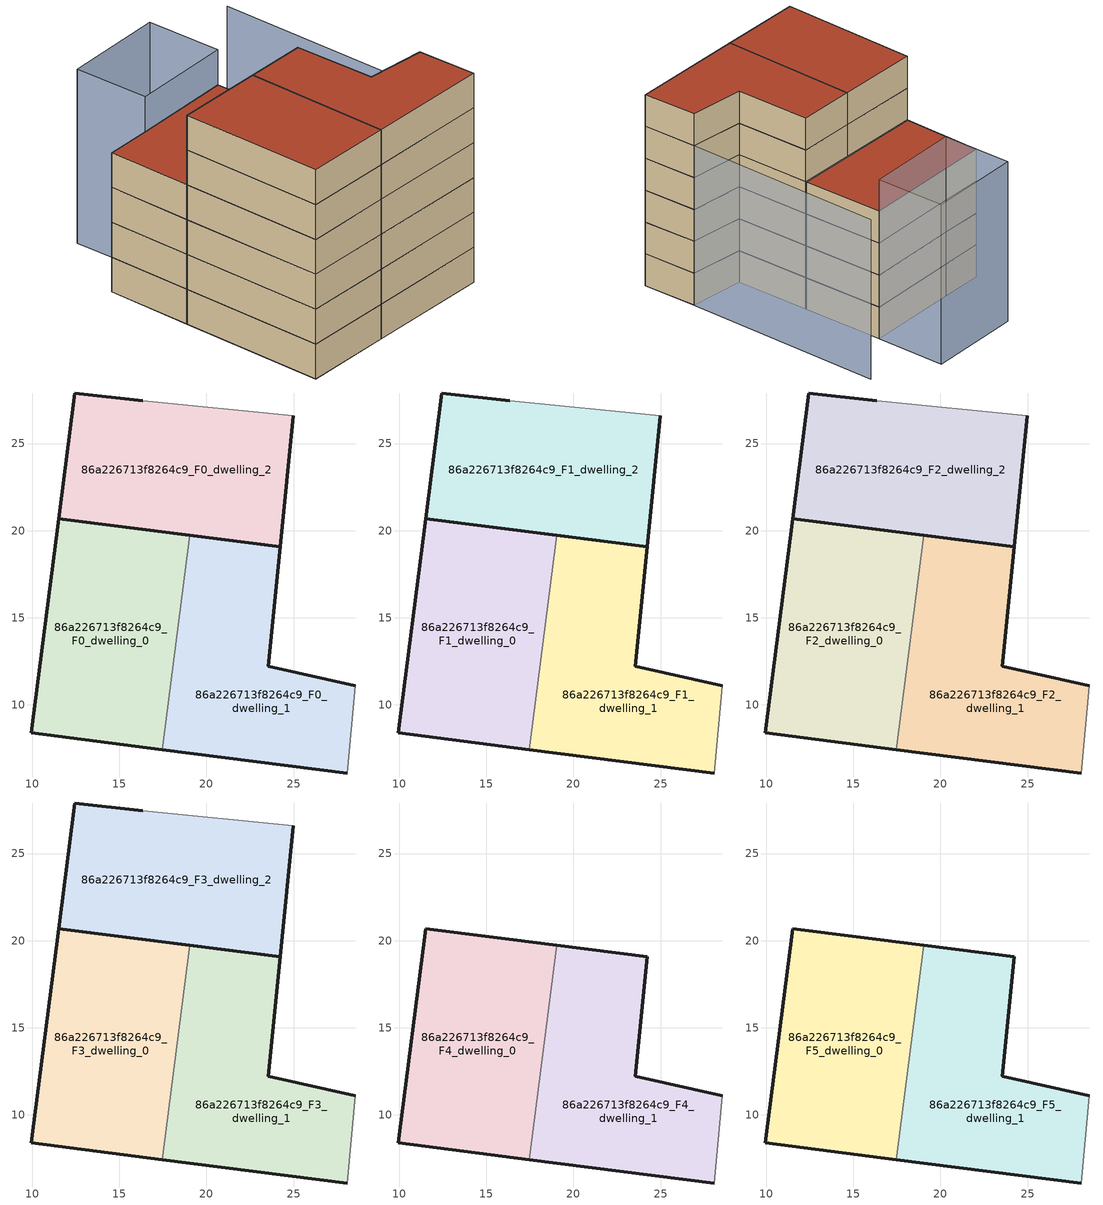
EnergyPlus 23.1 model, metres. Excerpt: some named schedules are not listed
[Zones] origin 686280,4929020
86a226713f8264c9_F0_dwelling_0
 floor ground (EU_floor_Construction): 17.47,7.43 19.03,19.73 11.51,20.68 9.95,8.38 z0
 wall outside (EU_wall_Construction): 17.47,7.43 9.95,8.38 11.51,20.68 19.03,19.73 z0:3
 wall to 86a226713f8264c9_F0_dwelling_1 (EU_wall_Construction): 19.03,19.73 17.47,7.43 z0:3
86a226713f8264c9_F0_dwelling_1
 floor ground (EU_floor_Construction): 28.09,6.08 28.53,11.1 23.55,12.2 24.23,19.07 19.03,19.73 17.47,7.43 z0
 wall outside (EU_wall_Construction): 19.03,19.73 24.23,19.07 23.55,12.2 28.53,11.1 / 28.09,6.08 17.47,7.43 z0:3
 wall adiabatic (EU_wall_Construction): 28.53,11.1 28.09,6.08 z0:3
86a226713f8264c9_F0_dwelling_2
 floor ground (EU_floor_Construction): 24.23,19.07 24.97,26.58 16.34,27.45 12.43,27.9 11.51,20.68 z0
 wall outside (EU_wall_Construction): 24.97,26.58 24.23,19.07 11.51,20.68 12.43,27.9 16.34,27.45 z0:3
 wall adiabatic (EU_wall_Construction): 16.34,27.45 24.97,26.58 z0:3
86a226713f8264c9_F1_dwelling_0
 floor to 86a226713f8264c9_F0_dwelling_0 (EU_floor_Construction): 17.47,7.43 19.03,19.73 11.51,20.68 9.95,8.38 z3
 wall outside (EU_wall_Construction): 17.47,7.43 9.95,8.38 11.51,20.68 19.03,19.73 z3:6
 wall to 86a226713f8264c9_F1_dwelling_1 (EU_wall_Construction): 19.03,19.73 17.47,7.43 z3:6
86a226713f8264c9_F1_dwelling_1
 floor to 86a226713f8264c9_F0_dwelling_1 (EU_floor_Construction): 28.09,6.08 28.53,11.1 23.55,12.2 24.23,19.07 19.03,19.73 17.47,7.43 z3
 wall outside (EU_wall_Construction): 19.03,19.73 24.23,19.07 23.55,12.2 28.53,11.1 / 28.09,6.08 17.47,7.43 z3:6
 wall adiabatic (EU_wall_Construction): 28.53,11.1 28.09,6.08 z3:6
86a226713f8264c9_F1_dwelling_2
 floor to 86a226713f8264c9_F0_dwelling_2 (EU_floor_Construction): 24.23,19.07 24.97,26.58 16.34,27.45 12.43,27.9 11.51,20.68 z3
 wall outside (EU_wall_Construction): 24.97,26.58 24.23,19.07 11.51,20.68 12.43,27.9 16.34,27.45 z3:6
 wall adiabatic (EU_wall_Construction): 16.34,27.45 24.97,26.58 z3:6
86a226713f8264c9_F2_dwelling_0
 floor to 86a226713f8264c9_F1_dwelling_0 (EU_floor_Construction): 17.47,7.43 19.03,19.73 11.51,20.68 9.95,8.38 z6
 wall outside (EU_wall_Construction): 17.47,7.43 9.95,8.38 11.51,20.68 19.03,19.73 z6:9
 wall to 86a226713f8264c9_F2_dwelling_1 (EU_wall_Construction): 19.03,19.73 17.47,7.43 z6:9
86a226713f8264c9_F2_dwelling_1
 floor to 86a226713f8264c9_F1_dwelling_1 (EU_floor_Construction): 28.09,6.08 28.53,11.1 23.55,12.2 24.23,19.07 19.03,19.73 17.47,7.43 z6
 wall outside (EU_wall_Construction): 19.03,19.73 24.23,19.07 23.55,12.2 28.53,11.1 / 28.09,6.08 17.47,7.43 z6:9
 wall adiabatic (EU_wall_Construction): 28.53,11.1 28.09,6.08 z6:9
86a226713f8264c9_F2_dwelling_2
 floor to 86a226713f8264c9_F1_dwelling_2 (EU_floor_Construction): 24.23,19.07 24.97,26.58 16.34,27.45 12.43,27.9 11.51,20.68 z6
 wall outside (EU_wall_Construction): 24.97,26.58 24.23,19.07 11.51,20.68 12.43,27.9 16.34,27.45 z6:9
 wall adiabatic (EU_wall_Construction): 16.34,27.45 24.97,26.58 z6:9
86a226713f8264c9_F3_dwelling_0
 floor to 86a226713f8264c9_F2_dwelling_0 (EU_floor_Construction): 17.47,7.43 19.03,19.73 11.51,20.68 9.95,8.38 z9
 wall outside (EU_wall_Construction): 17.47,7.43 9.95,8.38 11.51,20.68 19.03,19.73 z9:12
 wall to 86a226713f8264c9_F3_dwelling_1 (EU_wall_Construction): 19.03,19.73 17.47,7.43 z9:12
86a226713f8264c9_F3_dwelling_1
 floor to 86a226713f8264c9_F2_dwelling_1 (EU_floor_Construction): 28.09,6.08 28.53,11.1 23.55,12.2 24.23,19.07 19.03,19.73 17.47,7.43 z9
 wall outside (EU_wall_Construction): 19.03,19.73 24.23,19.07 23.55,12.2 28.53,11.1 / 28.09,6.08 17.47,7.43 z9:12
 wall adiabatic (EU_wall_Construction): 28.53,11.1 28.09,6.08 z9:12
86a226713f8264c9_F3_dwelling_2
 floor to 86a226713f8264c9_F2_dwelling_2 (EU_floor_Construction): 24.23,19.07 24.97,26.58 16.34,27.45 12.43,27.9 11.51,20.68 z9
 wall outside (EU_wall_Construction): 24.97,26.58 24.23,19.07 11.51,20.68 12.43,27.9 16.34,27.45 z9:12
 wall adiabatic (EU_wall_Construction): 16.34,27.45 24.97,26.58 z9:12
 roof outside (EU_roof_Construction): 24.97,26.58 24.23,19.07 11.51,20.68 12.43,27.9 16.34,27.45 z12
86a226713f8264c9_F4_dwelling_0
 floor to 86a226713f8264c9_F3_dwelling_0 (EU_floor_Construction): 17.47,7.43 19.03,19.73 11.51,20.68 9.95,8.38 z12
 wall outside (EU_wall_Construction): 17.47,7.43 9.95,8.38 11.51,20.68 19.03,19.73 z12:15
 wall to 86a226713f8264c9_F4_dwelling_1 (EU_wall_Construction): 19.03,19.73 17.47,7.43 z12:15
86a226713f8264c9_F4_dwelling_1
 floor to 86a226713f8264c9_F3_dwelling_1 (EU_floor_Construction): 28.09,6.08 28.53,11.1 23.55,12.2 24.23,19.07 19.03,19.73 17.47,7.43 z12
 wall outside (EU_wall_Construction): 19.03,19.73 24.23,19.07 23.55,12.2 28.53,11.1 / 28.09,6.08 17.47,7.43 z12:15
 wall adiabatic (EU_wall_Construction): 28.53,11.1 28.09,6.08 z12:15
86a226713f8264c9_F5_dwelling_0
 floor to 86a226713f8264c9_F4_dwelling_0 (EU_floor_Construction): 17.47,7.43 19.03,19.73 11.51,20.68 9.95,8.38 z15
 wall outside (EU_wall_Construction): 17.47,7.43 9.95,8.38 11.51,20.68 19.03,19.73 z15:18
 wall to 86a226713f8264c9_F5_dwelling_1 (EU_wall_Construction): 19.03,19.73 17.47,7.43 z15:18
 roof outside (EU_roof_Construction): 19.03,19.73 17.47,7.43 9.95,8.38 11.51,20.68 z18
86a226713f8264c9_F5_dwelling_1
 floor to 86a226713f8264c9_F4_dwelling_1 (EU_floor_Construction): 28.09,6.08 28.53,11.1 23.55,12.2 24.23,19.07 19.03,19.73 17.47,7.43 z15
 wall outside (EU_wall_Construction): 19.03,19.73 24.23,19.07 23.55,12.2 28.53,11.1 / 28.09,6.08 17.47,7.43 z15:18
 wall adiabatic (EU_wall_Construction): 28.53,11.1 28.09,6.08 z15:18
 roof outside (EU_roof_Construction): 24.23,19.07 23.55,12.2 28.53,11.1 28.09,6.08 17.47,7.43 19.03,19.73 z18
shading: 27.94,6.1 30.68,29.43 / 24.97,26.58 16.34,27.45 / 16.34,27.45 16.98,33.84 / 16.98,33.84 25.61,32.97 / 25.61,32.97 24.97,26.58 z0:15
[Building]
EU S2 Campaign: North Axis=0; Terrain=City; Solar Distribution=FullExterior
[Site:Location]
Bologna: Latitude=44.5; Longitude=11.25; Time Zone=1; Elevation=37
[SizingPeriod:WeatherFileDays]
AnnualSizingPeriod: Begin Month=1; Begin Day of Month=1; End Month=12; End Day of Month=31; Day of Week for Start Day=Monday; Use Weather File Daylight Saving Period=No; Use Weather File Rain and Snow Indicators=No
[MATERIAL]
EU_InternalMass_Material: Roughness=MediumRough; Thickness=0.1; Conductivity=1; Density=1800; Specific Heat=900; Thermal Absorptance=0.9; Solar Absorptance=0.7; Visible Absorptance=0.7
[MATERIAL:NOMASS] Roughness=MediumRough; Thermal Absorptance=0.9; Solar Absorptance=0.7; Visible Absorptance=0.7
Name | Thermal Resistance
EU_wall_NoMass | 0.905828
EU_roof_NoMass | 0.37593
EU_floor_NoMass | 0.67114
[CONSTRUCTION]
EU_wall_Construction: EU_wall_NoMass
EU_roof_Construction: EU_roof_NoMass
EU_floor_Construction: EU_floor_NoMass
EU_InternalMass_Construction: EU_InternalMass_Material
[ZONE] Type=1; Multiplier=1; Ceiling Height=autocalculate; Floor Area=autocalculate; Part of Total Floor Area=Yes
Name | Volume
86a226713f8264c9_F0_dwelling_0; 86a226713f8264c9_F1_dwelling_0; 86a226713f8264c9_F2_dwelling_0; 86a226713f8264c9_F3_dwelling_0; 86a226713f8264c9_F4_dwelling_0; 86a226713f8264c9_F5_dwelling_0 | 281.842
86a226713f8264c9_F0_dwelling_1 | 281.88
86a226713f8264c9_F1_dwelling_1; 86a226713f8264c9_F2_dwelling_1; 86a226713f8264c9_F3_dwelling_1; 86a226713f8264c9_F4_dwelling_1; 86a226713f8264c9_F5_dwelling_1 | 281.881
86a226713f8264c9_F0_dwelling_2 | 281.868
86a226713f8264c9_F1_dwelling_2; 86a226713f8264c9_F2_dwelling_2; 86a226713f8264c9_F3_dwelling_2 | 281.869
[INTERNALMASS] Construction=EU_InternalMass_Construction
Name | Zone or ZoneList | Surface Area
86a226713f8264c9_F0_dwelling_0_EU_InternalMass | 86a226713f8264c9_F0_dwelling_0 | 93.9498
86a226713f8264c9_F0_dwelling_1_EU_InternalMass | 86a226713f8264c9_F0_dwelling_1 | 93.9605
86a226713f8264c9_F0_dwelling_2_EU_InternalMass | 86a226713f8264c9_F0_dwelling_2 | 93.9563
86a226713f8264c9_F1_dwelling_0_EU_InternalMass | 86a226713f8264c9_F1_dwelling_0 | 93.9498
86a226713f8264c9_F1_dwelling_1_EU_InternalMass | 86a226713f8264c9_F1_dwelling_1 | 93.9605
86a226713f8264c9_F1_dwelling_2_EU_InternalMass | 86a226713f8264c9_F1_dwelling_2 | 93.9563
86a226713f8264c9_F2_dwelling_0_EU_InternalMass | 86a226713f8264c9_F2_dwelling_0 | 93.9498
86a226713f8264c9_F2_dwelling_1_EU_InternalMass | 86a226713f8264c9_F2_dwelling_1 | 93.9605
86a226713f8264c9_F2_dwelling_2_EU_InternalMass | 86a226713f8264c9_F2_dwelling_2 | 93.9563
86a226713f8264c9_F3_dwelling_0_EU_InternalMass | 86a226713f8264c9_F3_dwelling_0 | 93.9498
86a226713f8264c9_F3_dwelling_1_EU_InternalMass | 86a226713f8264c9_F3_dwelling_1 | 93.9605
86a226713f8264c9_F3_dwelling_2_EU_InternalMass | 86a226713f8264c9_F3_dwelling_2 | 93.9563
86a226713f8264c9_F4_dwelling_0_EU_InternalMass | 86a226713f8264c9_F4_dwelling_0 | 140.934
86a226713f8264c9_F4_dwelling_1_EU_InternalMass | 86a226713f8264c9_F4_dwelling_1 | 140.936
86a226713f8264c9_F5_dwelling_0_EU_InternalMass | 86a226713f8264c9_F5_dwelling_0 | 140.934
86a226713f8264c9_F5_dwelling_1_EU_InternalMass | 86a226713f8264c9_F5_dwelling_1 | 140.936
[OTHEREQUIPMENT] Fuel Type=Electricity; Design Level Calculation Method=Watts/Area; Power per Zone Floor Area=1; Fraction Latent=0; Fraction Radiant=0; Fraction Lost=0; Carbon Dioxide Generation Rate=0; EndUse Subcategory=EU_Step8_InternalGains
Name | Zone or ZoneList or Space or SpaceList | Schedule
EU_Step8_InternalGain_86a226713f8264c9_F0_dwelling_0_f000 | 86a226713f8264c9_F0_dwelling_0 | EU_Step8_GainSchedule_86a226713f8264c9_F0_dwelling_0_f000
EU_Step8_InternalGain_86a226713f8264c9_F0_dwelling_1_f000 | 86a226713f8264c9_F0_dwelling_1 | EU_Step8_GainSchedule_86a226713f8264c9_F0_dwelling_1_f000
EU_Step8_InternalGain_86a226713f8264c9_F0_dwelling_2_f000 | 86a226713f8264c9_F0_dwelling_2 | EU_Step8_GainSchedule_86a226713f8264c9_F0_dwelling_2_f000
EU_Step8_InternalGain_86a226713f8264c9_F1_dwelling_0_f000 | 86a226713f8264c9_F1_dwelling_0 | EU_Step8_GainSchedule_86a226713f8264c9_F1_dwelling_0_f000
EU_Step8_InternalGain_86a226713f8264c9_F1_dwelling_1_f000 | 86a226713f8264c9_F1_dwelling_1 | EU_Step8_GainSchedule_86a226713f8264c9_F1_dwelling_1_f000
EU_Step8_InternalGain_86a226713f8264c9_F1_dwelling_2_f000 | 86a226713f8264c9_F1_dwelling_2 | EU_Step8_GainSchedule_86a226713f8264c9_F1_dwelling_2_f000
EU_Step8_InternalGain_86a226713f8264c9_F2_dwelling_0_f000 | 86a226713f8264c9_F2_dwelling_0 | EU_Step8_GainSchedule_86a226713f8264c9_F2_dwelling_0_f000
EU_Step8_InternalGain_86a226713f8264c9_F2_dwelling_1_f000 | 86a226713f8264c9_F2_dwelling_1 | EU_Step8_GainSchedule_86a226713f8264c9_F2_dwelling_1_f000
EU_Step8_InternalGain_86a226713f8264c9_F2_dwelling_2_f000 | 86a226713f8264c9_F2_dwelling_2 | EU_Step8_GainSchedule_86a226713f8264c9_F2_dwelling_2_f000
EU_Step8_InternalGain_86a226713f8264c9_F3_dwelling_0_f000 | 86a226713f8264c9_F3_dwelling_0 | EU_Step8_GainSchedule_86a226713f8264c9_F3_dwelling_0_f000
EU_Step8_InternalGain_86a226713f8264c9_F3_dwelling_1_f000 | 86a226713f8264c9_F3_dwelling_1 | EU_Step8_GainSchedule_86a226713f8264c9_F3_dwelling_1_f000
EU_Step8_InternalGain_86a226713f8264c9_F3_dwelling_2_f000 | 86a226713f8264c9_F3_dwelling_2 | EU_Step8_GainSchedule_86a226713f8264c9_F3_dwelling_2_f000
EU_Step8_InternalGain_86a226713f8264c9_F4_dwelling_0_f000 | 86a226713f8264c9_F4_dwelling_0 | EU_Step8_GainSchedule_86a226713f8264c9_F4_dwelling_0_f000
EU_Step8_InternalGain_86a226713f8264c9_F4_dwelling_1_f000 | 86a226713f8264c9_F4_dwelling_1 | EU_Step8_GainSchedule_86a226713f8264c9_F4_dwelling_1_f000
EU_Step8_InternalGain_86a226713f8264c9_F5_dwelling_0_f000 | 86a226713f8264c9_F5_dwelling_0 | EU_Step8_GainSchedule_86a226713f8264c9_F5_dwelling_0_f000
EU_Step8_InternalGain_86a226713f8264c9_F5_dwelling_1_f000 | 86a226713f8264c9_F5_dwelling_1 | EU_Step8_GainSchedule_86a226713f8264c9_F5_dwelling_1_f000
[ZONEVENTILATION:DESIGNFLOWRATE] Schedule=EU_AlwaysOn; Design Flow Rate Calculation Method=AirChanges/Hour; Air Changes per Hour=0.73129; Ventilation Type=Natural; Fan Pressure Rise=0; Fan Total Efficiency=1; Constant Term Coefficient=1; Temperature Term Coefficient=0; Velocity Term Coefficient=0; Velocity Squared Term Coefficient=0; Minimum Indoor Temperature=-100; Maximum Indoor Temperature=100; Delta Temperature=-100; Minimum Outdoor Temperature=-100; Maximum Outdoor Temperature=100; Maximum Wind Speed=40
Name | Zone or ZoneList or Space or SpaceList
EU_ConstantAir_86a226713f8264c9_F0_dwelling_0 | 86a226713f8264c9_F0_dwelling_0
EU_ConstantAir_86a226713f8264c9_F0_dwelling_1 | 86a226713f8264c9_F0_dwelling_1
EU_ConstantAir_86a226713f8264c9_F0_dwelling_2 | 86a226713f8264c9_F0_dwelling_2
EU_ConstantAir_86a226713f8264c9_F1_dwelling_0 | 86a226713f8264c9_F1_dwelling_0
EU_ConstantAir_86a226713f8264c9_F1_dwelling_1 | 86a226713f8264c9_F1_dwelling_1
EU_ConstantAir_86a226713f8264c9_F1_dwelling_2 | 86a226713f8264c9_F1_dwelling_2
EU_ConstantAir_86a226713f8264c9_F2_dwelling_0 | 86a226713f8264c9_F2_dwelling_0
EU_ConstantAir_86a226713f8264c9_F2_dwelling_1 | 86a226713f8264c9_F2_dwelling_1
EU_ConstantAir_86a226713f8264c9_F2_dwelling_2 | 86a226713f8264c9_F2_dwelling_2
EU_ConstantAir_86a226713f8264c9_F3_dwelling_0 | 86a226713f8264c9_F3_dwelling_0
EU_ConstantAir_86a226713f8264c9_F3_dwelling_1 | 86a226713f8264c9_F3_dwelling_1
EU_ConstantAir_86a226713f8264c9_F3_dwelling_2 | 86a226713f8264c9_F3_dwelling_2
EU_ConstantAir_86a226713f8264c9_F4_dwelling_0 | 86a226713f8264c9_F4_dwelling_0
EU_ConstantAir_86a226713f8264c9_F4_dwelling_1 | 86a226713f8264c9_F4_dwelling_1
EU_ConstantAir_86a226713f8264c9_F5_dwelling_0 | 86a226713f8264c9_F5_dwelling_0
EU_ConstantAir_86a226713f8264c9_F5_dwelling_1 | 86a226713f8264c9_F5_dwelling_1
[HVACTEMPLATE:THERMOSTAT] Constant Heating Setpoint=20; Constant Cooling Setpoint=50
EU_HeatOnly_86a226713f8264c9_F0_dwelling_0; EU_HeatOnly_86a226713f8264c9_F0_dwelling_1; EU_HeatOnly_86a226713f8264c9_F0_dwelling_2; EU_HeatOnly_86a226713f8264c9_F1_dwelling_0; EU_HeatOnly_86a226713f8264c9_F1_dwelling_1; EU_HeatOnly_86a226713f8264c9_F1_dwelling_2; EU_HeatOnly_86a226713f8264c9_F2_dwelling_0; EU_HeatOnly_86a226713f8264c9_F2_dwelling_1; EU_HeatOnly_86a226713f8264c9_F2_dwelling_2; EU_HeatOnly_86a226713f8264c9_F3_dwelling_0; EU_HeatOnly_86a226713f8264c9_F3_dwelling_1; EU_HeatOnly_86a226713f8264c9_F3_dwelling_2; EU_HeatOnly_86a226713f8264c9_F4_dwelling_0; EU_HeatOnly_86a226713f8264c9_F4_dwelling_1; EU_HeatOnly_86a226713f8264c9_F5_dwelling_0; EU_HeatOnly_86a226713f8264c9_F5_dwelling_1
[HVACTEMPLATE:ZONE:IDEALLOADSAIRSYSTEM] System Availability Schedule=EU_AlwaysOn; Maximum Heating Supply Air Temperature=50; Minimum Cooling Supply Air Temperature=13; Maximum Heating Supply Air Humidity Ratio=0.0156; Minimum Cooling Supply Air Humidity Ratio=0.0077; Heating Limit=NoLimit; Cooling Limit=NoLimit; Heating Availability Schedule=EU_AlwaysOn; Cooling Availability Schedule=EU_CoolingOff; Dehumidification Control Type=ConstantSensibleHeatRatio; Cooling Sensible Heat Ratio=0.7; Dehumidification Setpoint=60; Humidification Control Type=None; Humidification Setpoint=30; Outdoor Air Method=None; Outdoor Air Flow Rate per Person=0.00944; Outdoor Air Flow Rate per Zone Floor Area=0; Outdoor Air Flow Rate per Zone=0; Demand Controlled Ventilation Type=None; Outdoor Air Economizer Type=NoEconomizer; Heat Recovery Type=None; Sensible Heat Recovery Effectiveness=0.7; Latent Heat Recovery Effectiveness=0.65
Name | Template Thermostat
86a226713f8264c9_F0_dwelling_0 | EU_HeatOnly_86a226713f8264c9_F0_dwelling_0
86a226713f8264c9_F0_dwelling_1 | EU_HeatOnly_86a226713f8264c9_F0_dwelling_1
86a226713f8264c9_F0_dwelling_2 | EU_HeatOnly_86a226713f8264c9_F0_dwelling_2
86a226713f8264c9_F1_dwelling_0 | EU_HeatOnly_86a226713f8264c9_F1_dwelling_0
86a226713f8264c9_F1_dwelling_1 | EU_HeatOnly_86a226713f8264c9_F1_dwelling_1
86a226713f8264c9_F1_dwelling_2 | EU_HeatOnly_86a226713f8264c9_F1_dwelling_2
86a226713f8264c9_F2_dwelling_0 | EU_HeatOnly_86a226713f8264c9_F2_dwelling_0
86a226713f8264c9_F2_dwelling_1 | EU_HeatOnly_86a226713f8264c9_F2_dwelling_1
86a226713f8264c9_F2_dwelling_2 | EU_HeatOnly_86a226713f8264c9_F2_dwelling_2
86a226713f8264c9_F3_dwelling_0 | EU_HeatOnly_86a226713f8264c9_F3_dwelling_0
86a226713f8264c9_F3_dwelling_1 | EU_HeatOnly_86a226713f8264c9_F3_dwelling_1
86a226713f8264c9_F3_dwelling_2 | EU_HeatOnly_86a226713f8264c9_F3_dwelling_2
86a226713f8264c9_F4_dwelling_0 | EU_HeatOnly_86a226713f8264c9_F4_dwelling_0
86a226713f8264c9_F4_dwelling_1 | EU_HeatOnly_86a226713f8264c9_F4_dwelling_1
86a226713f8264c9_F5_dwelling_0 | EU_HeatOnly_86a226713f8264c9_F5_dwelling_0
86a226713f8264c9_F5_dwelling_1 | EU_HeatOnly_86a226713f8264c9_F5_dwelling_1
[SIZING:ZONE] Zone Cooling Design Supply Air Temperature Input Method=SupplyAirTemperature; Zone Cooling Design Supply Air Temperature=13; Zone Heating Design Supply Air Temperature Input Method=SupplyAirTemperature; Zone Heating Design Supply Air Temperature=50; Zone Cooling Design Supply Air Humidity Ratio=0.008; Zone Heating Design Supply Air Humidity Ratio=0.008; Cooling Design Air Flow Method=DesignDay; Cooling Design Air Flow Rate=0; Cooling Minimum Air Flow per Zone Floor Area=0.000762; Cooling Minimum Air Flow=0; Cooling Minimum Air Flow Fraction=0.2; Heating Design Air Flow Method=DesignDay; Heating Design Air Flow Rate=0; Heating Maximum Air Flow per Zone Floor Area=0.002032; Heating Maximum Air Flow=0.141576; Heating Maximum Air Flow Fraction=0.3; Account for Dedicated Outdoor Air System=No; Dedicated Outdoor Air System Control Strategy=NeutralSupplyAir; Dedicated Outdoor Air Low Setpoint Temperature for Design=autosize; Dedicated Outdoor Air High Setpoint Temperature for Design=autosize; Zone Load Sizing Method=Sensible Load Only No Latent Load; Zone Latent Cooling Design Supply Air Humidity Ratio Input Method=HumidityRatioDifference; Zone Cooling Design Supply Air Humidity Ratio Difference=0.005; Zone Latent Heating Design Supply Air Humidity Ratio Input Method=HumidityRatioDifference; Zone Humidification Design Supply Air Humidity Ratio Difference=0.005
86a226713f8264c9_F0_dwelling_0; 86a226713f8264c9_F0_dwelling_1; 86a226713f8264c9_F0_dwelling_2; 86a226713f8264c9_F1_dwelling_0; 86a226713f8264c9_F1_dwelling_1; 86a226713f8264c9_F1_dwelling_2; 86a226713f8264c9_F2_dwelling_0; 86a226713f8264c9_F2_dwelling_1; 86a226713f8264c9_F2_dwelling_2; 86a226713f8264c9_F3_dwelling_0; 86a226713f8264c9_F3_dwelling_1; 86a226713f8264c9_F3_dwelling_2; 86a226713f8264c9_F4_dwelling_0; 86a226713f8264c9_F4_dwelling_1; 86a226713f8264c9_F5_dwelling_0; 86a226713f8264c9_F5_dwelling_1
